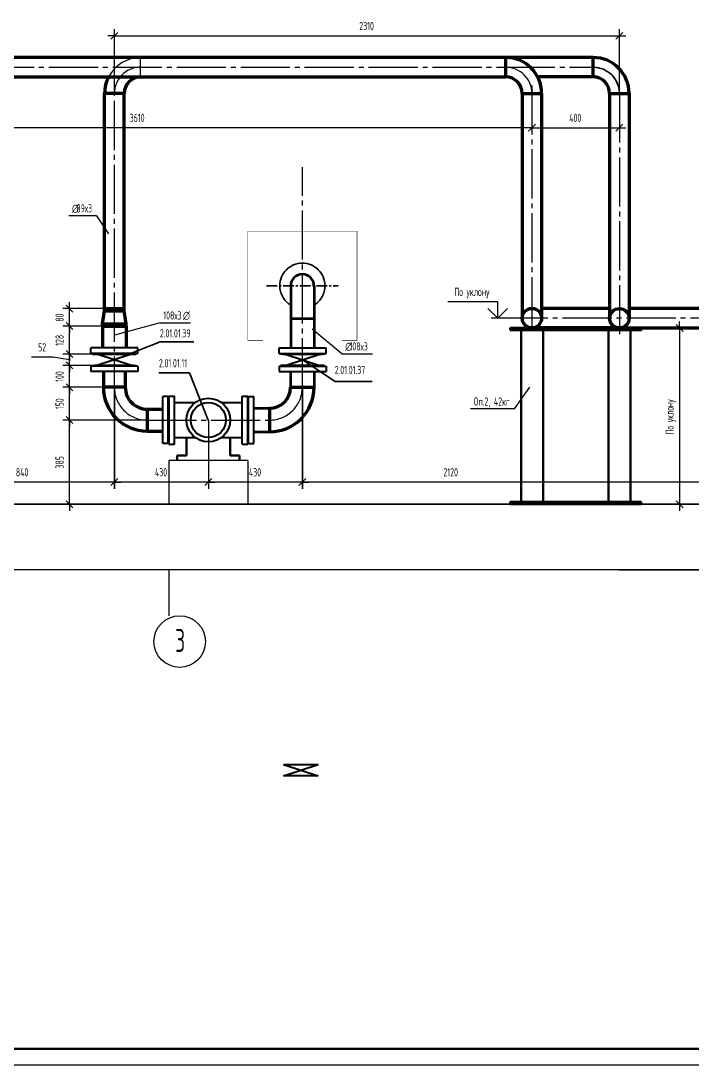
# Model space of a CAD drawing. Header units: millimetres. Extents: x -2281 to 5887, y 0 to 4166.
# Drawn here: x 4435.1 to 4639.8, y 0 to 318.6 of the extents above; entities that cross this region are included whole.
import ezdxf

# ---------------------------------------------------------------- set-up
doc = ezdxf.new("R2010")
doc.units = ezdxf.units.MM
for name, pattern in [('K5LT32777', [0]), ('K5LT32781', [0]), ('K5LT32783', [0]), ('K5LT32784', [0]), ('K5LT32807', [0]), ('K5LT32808', [0]), ('K5LT32814', [5.08, 3.175, -0.635, 0.635, -0.635]), ('K5LT32817', [100.2, 50, -25, 0.2, -25]), ('K5LT32829', [50.8, 31.75, -6.35, 6.35, -6.35]), ('K5LT32884', [0]), ('K5LT32885', [0]), ('K5LT32897', [0]), ('K5LT_AXLED', [19.5, 15, -1.5, 1.5, -1.5]), ('K5LT_BASIC', [0]), ('K5LT_DASHED', [6, 4, -2]), ('K5LT_THIN', [0])]:
    doc.linetypes.add(name, pattern=pattern)
doc.layers.add('Системный слой', color=7, linetype='Continuous')
doc.styles.add('KDIMTEXTSTYLE', font='GOST_AU.SHX', dxfattribs={"width": 0.96, "oblique": 15, "height": 5})
doc.styles.add('KTEXTSTYLE', font='GOST_AU.SHX', dxfattribs={"width": 0.96, "height": 5})
doc.dimstyles.new('KDIMSTYLE (0.07)', dxfattribs={"dimtxt": 5, "dimasz": 1, "dimexe": 2, "dimexo": 0, "dimgap": 1, "dimtad": 1, "dimlfac": 15, "dimtxsty": 'KDIMTEXTSTYLE', "dimsah": 1, "dimcen": 0, "dimdle": 1, "dimadec": 0, "dimazin": 0, "dimtfac": 0.667, "dimtmove": 0, "dimatfit": 3, "dimfxl": 1, "dimtvp": 1, "dimtolj": 1, "dimtzin": 0, "dimarcsym": 0})

# ---------------------------------------------------------------- blocks, each defined once
blk = doc.blocks.new('U1106')
at = {"layer": 'Системный слой', "color": 211, "linetype": 'K5LT32783', "lineweight": 50, "true_color": 0xff7fff}
for p, q in [((4609.61, 301.53), (4609.61, 307.46)), ((4614.64, 296.5), (4620.58, 296.5))]:
    blk.add_line(p, q, dxfattribs=at)
for radius in [10.97, 5.03]:
    blk.add_arc((4609.61, 296.5), radius, 0, 90, dxfattribs=at)
at = {"layer": 'Системный слой', "color": 211, "linetype": 'K5LT32829', "lineweight": 25, "true_color": 0xff7fff}
blk.add_arc((4609.61, 296.5), 8, 0, 90, dxfattribs=at)
blk = doc.blocks.new('U1107')
at = {"layer": 'Системный слой', "color": 200, "linetype": 'K5LT32784', "lineweight": 50, "true_color": 0xbf00ff}
for p, q in [((4582.94, 301.53), (4582.94, 307.46)), ((4587.98, 296.5), (4593.91, 296.5))]:
    blk.add_line(p, q, dxfattribs=at)
for radius in [10.97, 5.03]:
    blk.add_arc((4582.94, 296.5), radius, 0, 90, dxfattribs=at)
at = {"layer": 'Системный слой', "color": 30, "linetype": 'K5LT_AXLED', "lineweight": 13, "true_color": 0xff8000}
blk.add_arc((4582.94, 296.5), 8, 0, 90, dxfattribs=at)
blk = doc.blocks.new('U1156')
at = {"layer": 'Системный слой', "color": 200, "linetype": 'K5LT32784', "lineweight": 50, "true_color": 0xbf00ff}
for p, q in [((4587.98, 296.53), (4587.98, 227.93)), ((4593.91, 296.53), (4593.91, 227.93))]:
    blk.add_line(p, q, dxfattribs=at)
blk.add_circle((4590.94, 227.93), 2.97, dxfattribs=at)
blk = doc.blocks.new('U1157')
at = {"layer": 'Системный слой', "color": 211, "linetype": 'K5LT32783', "lineweight": 50, "true_color": 0xff7fff}
for p, q in [((4614.64, 296.5), (4614.64, 227.9)), ((4620.58, 296.5), (4620.58, 227.9))]:
    blk.add_line(p, q, dxfattribs=at)
blk.add_circle((4617.61, 227.9), 2.97, dxfattribs=at)
blk = doc.blocks.new('U1179')
at = {"layer": 'Системный слой', "color": 191, "linetype": 'K5LT32897', "lineweight": 30, "true_color": 0xbf7fff}
for p, q in [((4514.37, 213.5), (4514.21, 213.3)), ((4527.62, 213.5), (4514.37, 213.5)), ((4515, 213.5), (4527, 213.5)), ((4527.62, 213.5), (4527.79, 213.3)), ((4513.83, 213.3), (4528.16, 213.3)), ((4513.83, 213.3), (4513.83, 211.63)), ((4513.83, 211.63), (4528.16, 211.63)), ((4528.16, 213.3), (4528.16, 211.63))]:
    blk.add_line(p, q, dxfattribs=at)
blk = doc.blocks.new('U1178')
at = {"layer": 'Системный слой'}
blk.add_blockref('U1179', (0, 0), dxfattribs=at)
blk = doc.blocks.new('U1180')
at = {"layer": 'Системный слой', "color": 191, "linetype": 'K5LT32897', "lineweight": 30, "true_color": 0xbf7fff}
for p, q in [((4515.73, 216.96), (4526.26, 216.96)), ((4515.73, 216.96), (4526.26, 213.5)), ((4515.73, 213.5), (4526.26, 216.96)), ((4526.26, 213.5), (4515.73, 213.5))]:
    blk.add_line(p, q, dxfattribs=at)
blk = doc.blocks.new('U1181')
at = {"layer": 'Системный слой', "color": 191, "linetype": 'K5LT32781', "lineweight": 50, "true_color": 0xbf7fff}
for p, q in [((4517.34, 206.83), (4524.54, 206.83)), ((4510.94, 200.43), (4510.94, 193.23))]:
    blk.add_line(p, q, dxfattribs=at)
at = {"layer": 'Системный слой', "color": 30, "linetype": 'K5LT_AXLED', "lineweight": 13, "true_color": 0xff8000}
blk.add_arc((4510.94, 206.83), 10, 270, 0, dxfattribs=at)
at = {"layer": 'Системный слой', "color": 191, "linetype": 'K5LT32781', "lineweight": 50, "true_color": 0xbf7fff}
for radius in [13.6, 6.4]:
    blk.add_arc((4510.94, 206.83), radius, 270, 0, dxfattribs=at)
blk = doc.blocks.new('U1183')
at = {"layer": 'Системный слой', "color": 191, "linetype": 'K5LT32897', "lineweight": 30, "true_color": 0xbf7fff}
for p, q in [((4513.83, 217.16), (4513.83, 218.83)), ((4513.83, 218.83), (4528.16, 218.83)), ((4513.83, 217.16), (4528.16, 217.16)), ((4514.37, 216.96), (4514.21, 217.16)), ((4527.62, 216.96), (4514.37, 216.96)), ((4515, 216.96), (4527, 216.96)), ((4527.62, 216.96), (4527.79, 217.16)), ((4528.16, 217.16), (4528.16, 218.83))]:
    blk.add_line(p, q, dxfattribs=at)
blk = doc.blocks.new('U1182')
at = {"layer": 'Системный слой'}
blk.add_blockref('U1183', (0, 0), dxfattribs=at)
blk = doc.blocks.new('U1185')
at = {"layer": 'Системный слой', "color": 191, "linetype": 'K5LT32897', "lineweight": 30, "true_color": 0xbf7fff}
for p, q in [((4504.48, 189.66), (4504.48, 204)), ((4504.48, 204), (4506.14, 204)), ((4506.14, 189.66), (4506.14, 204)), ((4504.28, 203.45), (4504.48, 203.62)), ((4504.28, 203.45), (4504.28, 190.21)), ((4504.28, 190.83), (4504.28, 202.83)), ((4504.28, 190.21), (4504.48, 190.04)), ((4504.48, 189.66), (4506.14, 189.66))]:
    blk.add_line(p, q, dxfattribs=at)
blk = doc.blocks.new('U1184')
at = {"layer": 'Системный слой'}
blk.add_blockref('U1185', (0, 0), dxfattribs=at)
blk = doc.blocks.new('U1187')
at = {"layer": 'Системный слой', "color": 191, "linetype": 'K5LT32897', "lineweight": 30, "true_color": 0xbf7fff}
for p, q in [((4478.41, 189.66), (4478.41, 204)), ((4480.08, 204), (4478.41, 204)), ((4480.08, 189.66), (4480.08, 204)), ((4480.28, 203.45), (4480.08, 203.62)), ((4480.28, 203.45), (4480.28, 190.21)), ((4480.28, 190.83), (4480.28, 202.83)), ((4480.08, 189.66), (4478.41, 189.66)), ((4480.28, 190.21), (4480.08, 190.04))]:
    blk.add_line(p, q, dxfattribs=at)
blk = doc.blocks.new('U1186')
at = {"layer": 'Системный слой'}
blk.add_blockref('U1187', (0, 0), dxfattribs=at)
blk = doc.blocks.new('U1189')
at = {"layer": 'Системный слой', "color": 191, "linetype": 'K5LT32897', "lineweight": 30, "true_color": 0xbf7fff}
for p, q in [((4456.96, 213.5), (4456.79, 213.3)), ((4456.96, 213.5), (4470.2, 213.5)), ((4469.58, 213.5), (4457.58, 213.5)), ((4470.2, 213.5), (4470.37, 213.3)), ((4470.75, 213.3), (4456.41, 213.3)), ((4456.41, 213.3), (4456.41, 211.63)), ((4470.75, 211.63), (4456.41, 211.63)), ((4470.75, 213.3), (4470.75, 211.63))]:
    blk.add_line(p, q, dxfattribs=at)
blk = doc.blocks.new('U1188')
at = {"layer": 'Системный слой'}
blk.add_blockref('U1189', (0, 0), dxfattribs=at)
blk = doc.blocks.new('U1190')
at = {"layer": 'Системный слой', "color": 191, "linetype": 'K5LT32897', "lineweight": 30, "true_color": 0xbf7fff}
for p, q in [((4468.85, 216.96), (4458.31, 216.96)), ((4468.85, 216.96), (4458.31, 213.5)), ((4468.85, 213.5), (4458.31, 216.96)), ((4458.31, 213.5), (4468.85, 213.5))]:
    blk.add_line(p, q, dxfattribs=at)
blk = doc.blocks.new('U1192')
at = {"layer": 'Системный слой', "color": 191, "linetype": 'K5LT32897', "lineweight": 30, "true_color": 0xbf7fff}
for p, q in [((4470.75, 218.83), (4456.41, 218.83)), ((4456.41, 217.16), (4456.41, 218.83)), ((4470.75, 217.16), (4456.41, 217.16)), ((4456.96, 216.96), (4456.79, 217.16)), ((4456.96, 216.96), (4470.2, 216.96)), ((4469.58, 216.96), (4457.58, 216.96)), ((4470.2, 216.96), (4470.37, 217.16)), ((4470.75, 217.16), (4470.75, 218.83))]:
    blk.add_line(p, q, dxfattribs=at)
blk = doc.blocks.new('U1191')
at = {"layer": 'Системный слой'}
blk.add_blockref('U1192', (0, 0), dxfattribs=at)
blk = doc.blocks.new('U1193')
at = {"layer": 'Системный слой', "color": 211, "linetype": 'K5LT32783', "lineweight": 50, "true_color": 0xff7fff}
for p, q in [((4460.02, 226.16), (4460.65, 230.16)), ((4460.65, 230.83), (4466.58, 230.83)), ((4460.65, 230.16), (4460.65, 230.83)), ((4460.65, 230.16), (4466.58, 230.16)), ((4466.58, 230.16), (4466.58, 230.83)), ((4467.22, 226.16), (4466.58, 230.16)), ((4460.02, 225.5), (4460.02, 226.16)), ((4460.02, 226.16), (4467.22, 226.16)), ((4460.02, 225.5), (4467.22, 225.5)), ((4467.22, 225.5), (4467.22, 226.16))]:
    blk.add_line(p, q, dxfattribs=at)
blk = doc.blocks.new('U1194')
at = {"layer": 'Системный слой', "color": 7, "linetype": 'K5LT_THIN', "lineweight": 13}
blk.add_line((4471.62, 301.53), (4471.62, 307.46), dxfattribs=at)
at = {"layer": 'Системный слой', "color": 211, "linetype": 'K5LT32783', "lineweight": 50, "true_color": 0xff7fff}
blk.add_line((4466.59, 296.5), (4460.66, 296.5), dxfattribs=at)
at = {"layer": 'Системный слой', "color": 7, "linetype": 'K5LT_THIN', "lineweight": 13}
blk.add_arc((4471.62, 296.5), 10.97, 90, 151.8927, dxfattribs=at)
at = {"layer": 'Системный слой', "color": 30, "linetype": 'K5LT_AXLED', "lineweight": 13, "true_color": 0xff8000}
for start, end in [(90, 139.7718), (141.0113, 180)]:
    blk.add_arc((4471.62, 296.5), 8, start, end, dxfattribs=at)
at = {"layer": 'Системный слой', "color": 211, "linetype": 'K5LT32783', "lineweight": 50, "true_color": 0xff7fff}
for radius, start in [(10.97, 152.6796), (5.03, 90)]:
    blk.add_arc((4471.62, 296.5), radius, start, 180, dxfattribs=at)
blk = doc.blocks.new('D282')
at = {"layer": 'Системный слой', "color": 7, "linetype": 'K5LT_THIN', "lineweight": 13, "transparency": 16777216}
for p, q in [((4407.61, 206.83), (4407.61, 175.9)), ((4463.61, 206.83), (4463.61, 175.9)), ((4408.67, 178.96), (4406.55, 176.84)), ((4462.55, 176.84), (4464.67, 178.96)), ((4407.61, 177.9), (4405.61, 177.9)), ((4463.61, 177.9), (4465.61, 177.9))]:
    blk.add_line(p, q, dxfattribs=at)
at = {"transparency": 16777216}
blk.add_wipeout([(4433.59, 178.9), (4433.59, 182.47), (4437.46, 182.47), (4437.46, 178.9)], dxfattribs=at).dxf.layer = 'Системный слой'
at = {"layer": 'Системный слой', "color": 7, "linetype": 'K5LT_THIN', "lineweight": 13, "transparency": 16777216}
blk.add_line((4463.61, 177.9), (4407.61, 177.9), dxfattribs=at)
at = {"layer": 'Системный слой', "color": 7, "transparency": 16777216, "insert": (4433.59, 182.17), "char_height": 2.5, "attachment_point": 1, "style": 'KTEXTSTYLE'}
blk.add_mtext('\\H3.5;\\W0.965;\\Q15;\\Q0;\\W0.715;\\H2.50;840', dxfattribs=at)
blk = doc.blocks.new('KDIMARROW_03')
at = {"layer": 'Системный слой', "color": 0, "linetype": 'K5LT_THIN', "lineweight": 13}
for p, q in [((-1.06, -1.06), (1.06, 1.06)), ((0, 0), (-1, 0)), ((0, 0), (2, 0))]:
    blk.add_line(p, q, dxfattribs=at)
blk = doc.blocks.new('D283')
at = {"layer": 'Системный слой', "color": 7, "linetype": 'K5LT_THIN', "lineweight": 13, "transparency": 16777216}
for p, q in [((4520.93, 206.83), (4520.93, 175.9)), ((4662.28, 206.83), (4662.28, 175.9)), ((4521.99, 178.96), (4519.87, 176.84)), ((4661.21, 176.84), (4663.34, 178.96)), ((4520.93, 177.9), (4518.93, 177.9)), ((4662.28, 177.9), (4664.28, 177.9))]:
    blk.add_line(p, q, dxfattribs=at)
at = {"transparency": 16777216}
blk.add_wipeout([(4563.96, 178.9), (4563.96, 182.47), (4568.41, 182.47), (4568.41, 178.9)], dxfattribs=at).dxf.layer = 'Системный слой'
at = {"layer": 'Системный слой', "color": 7, "linetype": 'K5LT_THIN', "lineweight": 13, "transparency": 16777216}
blk.add_line((4662.28, 177.9), (4520.93, 177.9), dxfattribs=at)
at = {"layer": 'Системный слой', "color": 7, "transparency": 16777216, "insert": (4563.96, 182.17), "char_height": 2.5, "attachment_point": 1, "style": 'KTEXTSTYLE'}
blk.add_mtext('\\H3.5;\\W0.965;\\Q15;\\Q0;\\W0.715;\\H2.50;2120', dxfattribs=at)
blk = doc.blocks.new('D309')
at = {"layer": 'Системный слой', "color": 7, "linetype": 'K5LT_THIN', "lineweight": 13, "transparency": 16777216}
for p, q in [((4350.28, 308.28), (4350.28, 284.04)), ((4590.94, 298.96), (4590.94, 284.04)), ((4351.34, 287.1), (4349.22, 284.98)), ((4589.88, 284.98), (4592, 287.1)), ((4350.28, 286.04), (4348.28, 286.04)), ((4590.94, 286.04), (4592.94, 286.04))]:
    blk.add_line(p, q, dxfattribs=at)
at = {"transparency": 16777216}
blk.add_wipeout([(4468.3, 287.04), (4468.3, 290.61), (4472.74, 290.61), (4472.74, 287.04)], dxfattribs=at).dxf.layer = 'Системный слой'
at = {"layer": 'Системный слой', "color": 7, "linetype": 'K5LT_THIN', "lineweight": 13, "transparency": 16777216}
blk.add_line((4590.94, 286.04), (4350.28, 286.04), dxfattribs=at)
at = {"layer": 'Системный слой', "color": 7, "transparency": 16777216, "insert": (4468.3, 290.3), "char_height": 2.5, "attachment_point": 1, "style": 'KTEXTSTYLE'}
blk.add_mtext('\\H3.5;\\W0.965;\\Q15;\\Q0;\\W0.715;\\H2.50;3610', dxfattribs=at)
blk = doc.blocks.new('D310')
at = {"layer": 'Системный слой', "color": 7, "linetype": 'K5LT_THIN', "lineweight": 13, "transparency": 16777216}
for p, q in [((4463.62, 296.5), (4463.62, 316.08)), ((4617.61, 296.5), (4617.61, 316.08)), ((4463.62, 314.08), (4461.62, 314.08)), ((4464.69, 315.14), (4462.56, 313.02)), ((4616.55, 313.02), (4618.67, 315.14)), ((4617.61, 314.08), (4619.61, 314.08))]:
    blk.add_line(p, q, dxfattribs=at)
at = {"transparency": 16777216}
blk.add_wipeout([(4538.3, 315.08), (4538.3, 318.64), (4542.75, 318.64), (4542.75, 315.08)], dxfattribs=at).dxf.layer = 'Системный слой'
at = {"layer": 'Системный слой', "color": 7, "linetype": 'K5LT_THIN', "lineweight": 13, "transparency": 16777216}
blk.add_line((4463.62, 314.08), (4617.61, 314.08), dxfattribs=at)
at = {"layer": 'Системный слой', "color": 7, "transparency": 16777216, "insert": (4538.3, 318.34), "char_height": 2.5, "attachment_point": 1, "style": 'KTEXTSTYLE'}
blk.add_mtext('\\H3.5;\\W0.965;\\Q15;\\Q0;\\W0.715;\\H2.50;2310', dxfattribs=at)
blk = doc.blocks.new('D318')
at = {"layer": 'Системный слой', "color": 7, "linetype": 'K5LT_THIN', "lineweight": 13, "transparency": 16777216}
for p, q in [((4590.94, 296.5), (4590.94, 284.04)), ((4617.61, 296.5), (4617.61, 284.04)), ((4592, 287.1), (4589.88, 284.98)), ((4616.55, 284.98), (4618.67, 287.1)), ((4590.94, 286.04), (4588.94, 286.04)), ((4617.61, 286.04), (4619.61, 286.04))]:
    blk.add_line(p, q, dxfattribs=at)
at = {"transparency": 16777216}
blk.add_wipeout([(4602.32, 287.04), (4602.32, 290.61), (4606.07, 290.61), (4606.07, 287.04)], dxfattribs=at).dxf.layer = 'Системный слой'
at = {"layer": 'Системный слой', "color": 7, "linetype": 'K5LT_THIN', "lineweight": 13, "transparency": 16777216}
blk.add_line((4590.94, 286.04), (4617.61, 286.04), dxfattribs=at)
at = {"layer": 'Системный слой', "color": 7, "transparency": 16777216, "insert": (4602.32, 290.3), "char_height": 2.5, "attachment_point": 1, "style": 'KTEXTSTYLE'}
blk.add_mtext('\\H3.5;\\W0.965;\\Q15;\\Q0;\\W0.715;\\H2.50;400', dxfattribs=at)
blk = doc.blocks.new('D326')
at = {"layer": 'Системный слой', "color": 7, "linetype": 'K5LT_THIN', "lineweight": 13, "transparency": 16777216}
for p, q in [((4463.62, 206.83), (4463.62, 175.9)), ((4492.28, 191.5), (4492.28, 175.9)), ((4464.68, 178.96), (4462.56, 176.84)), ((4491.21, 176.84), (4493.34, 178.96)), ((4463.62, 177.9), (4461.62, 177.9)), ((4492.28, 177.9), (4463.62, 177.9)), ((4492.28, 177.9), (4494.28, 177.9))]:
    blk.add_line(p, q, dxfattribs=at)
at = {"layer": 'Системный слой', "color": 7, "transparency": 16777216, "insert": (4475.99, 182.17), "char_height": 2.5, "attachment_point": 1, "style": 'KTEXTSTYLE'}
blk.add_mtext('\\H3.5;\\W0.965;\\Q15;\\Q0;\\W0.715;\\H2.50;430', dxfattribs=at)
at = {"transparency": 16777216}
blk.add_wipeout([(4475.99, 183.9), (4475.99, 187.47), (4479.74, 187.47), (4479.74, 183.9)], dxfattribs=at).dxf.layer = 'Системный слой'
blk = doc.blocks.new('D327')
at = {"layer": 'Системный слой', "color": 7, "linetype": 'K5LT_THIN', "lineweight": 13, "transparency": 16777216}
for p, q in [((4520.94, 206.83), (4520.94, 175.9)), ((4492.28, 196.83), (4492.28, 175.9)), ((4493.34, 178.96), (4491.21, 176.84)), ((4519.88, 176.84), (4522, 178.96)), ((4492.28, 177.9), (4490.28, 177.9)), ((4520.94, 177.9), (4492.28, 177.9)), ((4520.94, 177.9), (4522.94, 177.9))]:
    blk.add_line(p, q, dxfattribs=at)
at = {"layer": 'Системный слой', "color": 7, "transparency": 16777216, "insert": (4504.66, 182.17), "char_height": 2.5, "attachment_point": 1, "style": 'KTEXTSTYLE'}
blk.add_mtext('\\H3.5;\\W0.965;\\Q15;\\Q0;\\W0.715;\\H2.50;430', dxfattribs=at)
at = {"transparency": 16777216}
blk.add_wipeout([(4504.66, 183.9), (4504.66, 187.47), (4508.4, 187.47), (4508.4, 183.9)], dxfattribs=at).dxf.layer = 'Системный слой'
blk = doc.blocks.new('D328')
at = {"layer": 'Системный слой', "color": 7, "linetype": 'K5LT_THIN', "lineweight": 13, "transparency": 16777216}
for p, q in [((4449.94, 230.83), (4449.94, 232.83)), ((4463.62, 230.83), (4447.94, 230.83)), ((4451, 229.77), (4448.88, 231.89)), ((4449.94, 225.5), (4449.94, 230.83)), ((4448.88, 226.56), (4451, 224.44)), ((4463.62, 225.5), (4447.94, 225.5)), ((4449.94, 225.5), (4449.94, 223.5))]:
    blk.add_line(p, q, dxfattribs=at)
at = {"layer": 'Системный слой', "color": 7, "transparency": 16777216, "insert": (4445.67, 226.84), "char_height": 2.5, "attachment_point": 1, "rotation": 90, "style": 'KTEXTSTYLE'}
blk.add_mtext('\\H3.5;\\W0.965;\\Q15;\\Q0;\\W0.715;\\H2.50;80', dxfattribs=at)
at = {"transparency": 16777216}
blk.add_wipeout([(4443.94, 226.84), (4440.37, 226.84), (4440.37, 229.38), (4443.94, 229.38)], dxfattribs=at).dxf.layer = 'Системный слой'
blk = doc.blocks.new('D329')
at = {"layer": 'Системный слой', "color": 7, "linetype": 'K5LT_THIN', "lineweight": 13, "transparency": 16777216}
for p, q in [((4451, 224.44), (4448.88, 226.56)), ((4449.94, 225.5), (4449.94, 227.5)), ((4463.62, 225.5), (4447.94, 225.5)), ((4449.94, 216.96), (4449.94, 225.5)), ((4463.62, 216.96), (4447.94, 216.96)), ((4448.88, 218.02), (4451, 215.9)), ((4449.94, 216.96), (4449.94, 214.96))]:
    blk.add_line(p, q, dxfattribs=at)
at = {"layer": 'Системный слой', "color": 7, "transparency": 16777216, "insert": (4445.67, 219.48), "char_height": 2.5, "attachment_point": 1, "rotation": 90, "style": 'KTEXTSTYLE'}
blk.add_mtext('\\H3.5;\\W0.965;\\Q15;\\Q0;\\W0.715;\\H2.50;128', dxfattribs=at)
at = {"transparency": 16777216}
blk.add_wipeout([(4443.94, 219.48), (4440.37, 219.48), (4440.37, 222.84), (4443.94, 222.84)], dxfattribs=at).dxf.layer = 'Системный слой'
blk = doc.blocks.new('D330')
at = {"layer": 'Системный слой', "color": 7, "linetype": 'K5LT_THIN', "lineweight": 13, "transparency": 16777216}
for p, q in [((4463.62, 216.96), (4447.94, 216.96)), ((4451, 215.9), (4448.88, 218.02)), ((4449.94, 216.96), (4449.94, 218.96)), ((4449.94, 213.5), (4449.94, 216.96)), ((4444.89, 216.02), (4438.38, 216.02)), ((4449.94, 215.23), (4444.89, 216.02)), ((4463.62, 213.5), (4447.94, 213.5)), ((4448.88, 214.56), (4451, 212.44)), ((4449.94, 213.5), (4449.94, 211.5))]:
    blk.add_line(p, q, dxfattribs=at)
at = {"layer": 'Системный слой', "color": 7, "transparency": 16777216, "insert": (4440.38, 220.29), "char_height": 2.5, "attachment_point": 1, "style": 'KTEXTSTYLE'}
blk.add_mtext('\\H3.5;\\W0.965;\\Q15;\\Q0;\\W0.715;\\H2.50;52', dxfattribs=at)
at = {"transparency": 16777216}
blk.add_wipeout([(4440.38, 222.02), (4440.38, 225.59), (4442.79, 225.59), (4442.79, 222.02)], dxfattribs=at).dxf.layer = 'Системный слой'
blk = doc.blocks.new('D331')
at = {"layer": 'Системный слой', "color": 7, "linetype": 'K5LT_THIN', "lineweight": 13, "transparency": 16777216}
for p, q in [((4463.62, 213.5), (4447.94, 213.5)), ((4451, 212.44), (4448.88, 214.56)), ((4449.94, 213.5), (4449.94, 215.5)), ((4449.94, 206.83), (4449.94, 213.5)), ((4448.88, 207.89), (4451, 205.77)), ((4463.62, 206.83), (4447.94, 206.83)), ((4449.94, 206.83), (4449.94, 204.83))]:
    blk.add_line(p, q, dxfattribs=at)
at = {"layer": 'Системный слой', "color": 7, "transparency": 16777216, "insert": (4445.67, 208.48), "char_height": 2.5, "attachment_point": 1, "rotation": 90, "style": 'KTEXTSTYLE'}
blk.add_mtext('\\H3.5;\\W0.965;\\Q15;\\Q0;\\W0.715;\\H2.50;100', dxfattribs=at)
at = {"transparency": 16777216}
blk.add_wipeout([(4443.94, 208.48), (4440.37, 208.48), (4440.37, 211.71), (4443.94, 211.71)], dxfattribs=at).dxf.layer = 'Системный слой'
blk = doc.blocks.new('D332')
at = {"layer": 'Системный слой', "color": 7, "linetype": 'K5LT_THIN', "lineweight": 13, "transparency": 16777216}
for p, q in [((4451, 205.77), (4448.88, 207.89)), ((4449.94, 206.83), (4449.94, 208.83)), ((4463.62, 206.83), (4447.94, 206.83)), ((4449.94, 196.83), (4449.94, 206.83)), ((4448.88, 197.89), (4451, 195.77)), ((4473.64, 196.83), (4447.94, 196.83)), ((4449.94, 196.83), (4449.94, 194.83))]:
    blk.add_line(p, q, dxfattribs=at)
at = {"layer": 'Системный слой', "color": 7, "transparency": 16777216, "insert": (4445.67, 200.14), "char_height": 2.5, "attachment_point": 1, "rotation": 90, "style": 'KTEXTSTYLE'}
blk.add_mtext('\\H3.5;\\W0.965;\\Q15;\\Q0;\\W0.715;\\H2.50;150', dxfattribs=at)
at = {"transparency": 16777216}
blk.add_wipeout([(4443.94, 200.14), (4440.37, 200.14), (4440.37, 203.38), (4443.94, 203.38)], dxfattribs=at).dxf.layer = 'Системный слой'
blk = doc.blocks.new('D333')
at = {"layer": 'Системный слой', "color": 7, "linetype": 'K5LT_THIN', "lineweight": 13, "transparency": 16777216}
for p, q in [((4451, 195.77), (4448.88, 197.89)), ((4449.94, 196.83), (4449.94, 198.83)), ((4473.64, 196.83), (4447.94, 196.83)), ((4449.94, 171.16), (4449.94, 196.83)), ((4448.88, 172.22), (4451, 170.1)), ((4557.81, 171.16), (4447.94, 171.16)), ((4449.94, 171.16), (4449.94, 169.16))]:
    blk.add_line(p, q, dxfattribs=at)
at = {"layer": 'Системный слой', "color": 7, "transparency": 16777216, "insert": (4445.67, 182.05), "char_height": 2.5, "attachment_point": 1, "rotation": 90, "style": 'KTEXTSTYLE'}
blk.add_mtext('\\H3.5;\\W0.965;\\Q15;\\Q0;\\W0.715;\\H2.50;385', dxfattribs=at)
at = {"transparency": 16777216}
blk.add_wipeout([(4443.94, 182.05), (4440.37, 182.05), (4440.37, 185.79), (4443.94, 185.79)], dxfattribs=at).dxf.layer = 'Системный слой'
blk = doc.blocks.new('U1213')
at = {"layer": 'Системный слой', "color": 7, "linetype": 'K5LT_THIN', "lineweight": 13}
for q in [(4523.94, 224.59), (4542.34, 217.06)]:
    blk.add_line((4533, 217.06), q, dxfattribs=at)
at = {"layer": 'Системный слой', "color": 7, "char_height": 2.5, "attachment_point": 1, "style": 'KTEXTSTYLE'}
for s, insert in [('\\H3.5;\\W0.965;\\Q15;\\Q0;\\W0.715;\\H2.50;∅', (4534, 220.56)), ('\\H3.5;\\W0.965;\\Q15;\\Q0;\\W0.715;\\H2.50;108х3', (4535.32, 220.56))]:
    blk.add_mtext(s, dxfattribs=dict(at, insert=insert))
blk = doc.blocks.new('U1214')
at = {"layer": 'Системный слой', "color": 7, "linetype": 'K5LT_THIN', "lineweight": 13}
for q in [(4449.71, 259.19), (4461.8, 253.62)]:
    blk.add_line((4458.19, 259.19), q, dxfattribs=at)
at = {"layer": 'Системный слой', "color": 7, "char_height": 2.5, "attachment_point": 1, "style": 'KTEXTSTYLE'}
for s, insert in [('\\H3.5;\\W0.965;\\Q15;\\Q0;\\W0.715;\\H2.50;∅', (4450.71, 262.69)), ('\\H3.5;\\W0.965;\\Q15;\\Q0;\\W0.715;\\H2.50;89х3', (4452.03, 262.69))]:
    blk.add_mtext(s, dxfattribs=dict(at, insert=insert))
blk = doc.blocks.new('U1215')
at = {"layer": 'Системный слой', "color": 7, "linetype": 'K5LT_THIN', "lineweight": 13}
for q in [(4590.34, 206.83), (4572.25, 200.25)]:
    blk.add_line((4585.63, 200.25), q, dxfattribs=at)
at = {"layer": 'Системный слой', "color": 7, "insert": (4573.25, 203.75), "char_height": 2.5, "attachment_point": 1, "style": 'KTEXTSTYLE'}
blk.add_mtext('\\H3.5;\\W0.965;\\Q15;\\Q0;\\W0.715;\\H2.50;Оп.2, 42кг', dxfattribs=at)
blk = doc.blocks.new('D334')
at = {"layer": 'Системный слой', "color": 7, "linetype": 'K5LT_THIN', "lineweight": 13, "transparency": 16777216}
for p, q in [((4635.97, 224.93), (4635.97, 226.93)), ((4624.36, 224.93), (4637.97, 224.93)), ((4637.03, 223.87), (4634.91, 225.99)), ((4634.91, 172.22), (4637.03, 170.1)), ((4624.3, 171.16), (4637.97, 171.16)), ((4635.97, 171.16), (4635.97, 169.16))]:
    blk.add_line(p, q, dxfattribs=at)
at = {"transparency": 16777216}
blk.add_wipeout([(4634.97, 192.43), (4631.4, 192.43), (4631.4, 203.22), (4634.97, 203.22)], dxfattribs=at).dxf.layer = 'Системный слой'
at = {"layer": 'Системный слой', "color": 7, "linetype": 'K5LT_THIN', "lineweight": 13, "transparency": 16777216}
blk.add_line((4635.97, 224.93), (4635.97, 171.16), dxfattribs=at)
at = {"layer": 'Системный слой', "color": 7, "transparency": 16777216, "insert": (4631.7, 192.43), "char_height": 2.5, "attachment_point": 1, "rotation": 90, "style": 'KTEXTSTYLE'}
blk.add_mtext('\\H3.5;\\W0.965;\\Q15;\\Q0;\\W0.715;\\H2.50;По уклону', dxfattribs=at)

msp = doc.modelspace()

# ---------------------------------------------------------------- linework, layer by layer
at = {"color": 5, "linetype": 'K5LT_BASIC', "lineweight": 35, "true_color": 0x0000ff}
msp.add_line((5041, 5), (4225, 5), dxfattribs=at)
at = {"color": 7, "linetype": 'K5LT_THIN', "lineweight": 13}
msp.add_line((5046, 0), (4205, 0), dxfattribs=at)
at = {"layer": 'Системный слой', "color": 200, "linetype": 'K5LT32784', "lineweight": 50, "true_color": 0xbf00ff}
for p, q in [((4582.94208, 307.4638), (4350.31353, 307.4638)), ((4350.44583, 301.53047), (4582.94208, 301.53047)), ((4614.64208, 230.86494), (4593.90875, 230.86494)), ((4617.60875, 224.93161), (4591.20479, 224.93161))]:
    msp.add_line(p, q, dxfattribs=at)
at = {"layer": 'Системный слой', "color": 211, "linetype": 'K5LT32783', "lineweight": 50, "true_color": 0xff7fff}
for p, q in [((4609.60875, 307.4638), (4582.94208, 307.4638)), ((4609.60875, 301.53047), (4592.6877, 301.53047)), ((4460.64965, 230.82946), (4460.65007, 296.49714)), ((4466.58296, 230.82946), (4466.5834, 296.49714)), ((4654.27542, 230.86494), (4620.57542, 230.86494)), ((4460.01629, 225.49613), (4460.01629, 218.82946)), ((4467.21629, 225.49613), (4467.21629, 218.82946)), ((4617.60875, 224.93161), (4654.27542, 224.93161))]:
    msp.add_line(p, q, dxfattribs=at)
at = {"layer": 'Системный слой', "color": 30, "linetype": 'K5LT_AXLED', "lineweight": 13, "true_color": 0xff8000}
for p, q in [((4346.14208, 304.49502), (4582.94208, 304.49502)), ((4582.94208, 304.49502), (4609.60875, 304.49502)), ((4463.61673, 201.24074), (4463.61673, 296.49714)), ((4590.94208, 298.9607), (4590.94208, 224.8477)), ((4617.60875, 296.49714), (4617.60875, 222.1628)), ((4520.94208, 206.79837), (4520.94208, 274.05747)), ((4654.27542, 227.90479), (4592.55291, 227.90479)), ((4473.63273, 196.83047), (4510.94208, 196.83047)), ((4480.27542, 151.1638), (4480.21816, 137.11226))]:
    msp.add_line(p, q, dxfattribs=at)
at = {"layer": 'Системный слой', "color": 191, "linetype": 'K5LT32814', "lineweight": 25, "true_color": 0xbf7fff}
msp.add_line((4510.05092, 237.83047), (4531.83325, 237.83047), dxfattribs=at)
at = {"layer": 'Системный слой', "color": 191, "linetype": 'K5LT32884', "lineweight": 40, "true_color": 0xbf7fff}
for p, q in [((4517.39639, 237.83047), (4517.39639, 218.82946)), ((4524.59639, 237.83047), (4524.59639, 218.82946)), ((4517.39639, 227.83047), (4524.59639, 227.83047)), ((4517.34208, 211.62946), (4517.34208, 206.83047)), ((4524.54208, 211.62946), (4524.54208, 206.83047)), ((4506.14208, 200.43047), (4510.94208, 200.43047)), ((4506.14208, 193.23047), (4510.94208, 193.23047))]:
    msp.add_line(p, q, dxfattribs=at)
at = {"layer": 'Системный слой', "color": 7, "linetype": 'K5LT_THIN', "lineweight": 13}
for p, q in [((4580.50169, 232.92935), (4565.2569, 232.92935)), ((4580.50169, 227.92935), (4580.50169, 232.92935)), ((4577.50169, 230.92935), (4580.50169, 227.92935)), ((4580.50169, 227.92935), (4583.50169, 230.92935)), ((4477.54264, 226.50405), (4463.61673, 222.70544)), ((4477.54264, 226.50405), (4486.88483, 226.50405)), ((4593.90875, 227.92935), (4578.50169, 227.92935)), ((4584.60742, 224.26576), (4586.49033, 224.26576)), ((4584.60742, 224.26576), (4586.49033, 224.26576)), ((4480.27542, 184.49714), (4480.27542, 171.1638)), ((4504.27542, 184.49714), (4480.27542, 184.49714)), ((4504.27542, 184.49714), (4504.27542, 171.1638)), ((4587.66408, 171.87494), (4593.02508, 171.87494)), ((4587.66408, 171.87494), (4593.02508, 171.87494)), ((4887.53809, 151.1638), (4283.60875, 151.1638))]:
    msp.add_line(p, q, dxfattribs=at)
at = {"layer": 'Системный слой', "color": 5, "linetype": 'K5LT_BASIC', "lineweight": 35, "true_color": 0x0000ff}
for p, q in [((4584.35842, 224.93243), (4624.35842, 224.93243)), ((4584.35842, 224.93243), (4584.35842, 224.26576)), ((4584.35842, 224.93243), (4624.35842, 224.93243)), ((4584.35842, 224.93243), (4584.35842, 224.26576)), ((4624.35842, 224.26576), (4584.35842, 224.26576)), ((4624.35842, 224.26576), (4584.35842, 224.26576)), ((4587.66409, 224.26576), (4587.66408, 171.87494)), ((4587.66409, 224.26576), (4587.66408, 171.87494)), ((4594.33076, 224.26576), (4594.33075, 171.87494)), ((4594.33076, 224.26576), (4594.33075, 171.87494)), ((4614.33075, 224.26576), (4614.33074, 171.87494)), ((4614.33075, 224.26576), (4614.33074, 171.87494)), ((4620.99742, 224.26576), (4620.99741, 171.87494)), ((4620.99742, 224.26576), (4620.99741, 171.87494)), ((4624.35842, 224.93243), (4624.35842, 224.26576)), ((4624.35842, 224.93243), (4624.35842, 224.26576)), ((4584.33821, 171.87494), (4624.30308, 171.87494)), ((4584.33821, 171.87494), (4624.30308, 171.87494)), ((4584.33821, 171.87494), (4584.33821, 171.16376)), ((4584.33821, 171.16376), (4624.30309, 171.1638)), ((4624.30308, 171.87494), (4624.30309, 171.1638)), ((4624.30308, 171.87494), (4624.30309, 171.1638))]:
    msp.add_line(p, q, dxfattribs=at)
at = {"layer": 'Системный слой', "color": 7, "linetype": 'K5LT32777', "lineweight": 25}
for p, q in [((4463.61673, 215.24207), (4477.54264, 220.73619)), ((4477.54264, 220.73619), (4487.80931, 220.73619)), ((4520.94208, 215.21159), (4530.91602, 208.57646)), ((4486.56283, 211.26847), (4477.22133, 211.26847)), ((4492.27542, 196.83047), (4486.56283, 211.26847)), ((4530.91602, 208.57646), (4542.20305, 208.57646))]:
    msp.add_line(p, q, dxfattribs=at)
at = {"layer": 'Системный слой', "color": 191, "linetype": 'K5LT32781', "lineweight": 50, "true_color": 0xbf7fff}
for p, q in [((4460.28303, 211.62946), (4460.28303, 206.76083)), ((4466.9497, 211.62946), (4466.9497, 206.73196)), ((4466.95007, 206.83053), (4460.2834, 206.83053)), ((4473.63273, 200.16389), (4478.40875, 200.16389)), ((4473.63273, 200.16389), (4473.63273, 193.49721)), ((4473.61673, 193.4972), (4478.40875, 193.4972))]:
    msp.add_line(p, q, dxfattribs=at)
at = {"layer": 'Системный слой', "color": 191, "linetype": 'K5LT32885', "lineweight": 30, "true_color": 0xbf7fff}
for p, q in [((4480.27542, 189.49714), (4480.27542, 204.1638)), ((4480.27542, 204.1638), (4481.94208, 204.1638)), ((4481.94208, 189.49714), (4481.94208, 204.1638)), ((4502.60875, 189.49714), (4502.60875, 204.1638)), ((4502.60875, 204.1638), (4504.27542, 204.1638)), ((4504.27542, 189.49714), (4504.27542, 204.1638)), ((4481.94208, 202.1638), (4488.27542, 202.1638)), ((4496.27542, 202.1638), (4502.60875, 202.1638)), ((4481.94208, 191.49714), (4488.27542, 191.49714)), ((4496.27542, 191.49714), (4502.60875, 191.49714)), ((4480.27542, 189.49714), (4481.94208, 189.49714)), ((4502.60875, 189.49714), (4504.27542, 189.49714))]:
    msp.add_line(p, q, dxfattribs=at)
at = {"layer": 'Системный слой', "color": 200, "linetype": 'K5LT32808', "lineweight": 35, "true_color": 0xbf00ff}
for p, q in [((4485.60875, 191.49714), (4485.60875, 185.98896)), ((4498.94208, 191.49714), (4498.94208, 185.98896)), ((4485.60875, 185.98896), (4482.80875, 185.98896)), ((4482.80875, 185.98896), (4482.80875, 184.49714)), ((4498.94208, 185.98896), (4501.74208, 185.98896)), ((4501.74208, 185.98896), (4501.74208, 184.49714))]:
    msp.add_line(p, q, dxfattribs=at)
at = {"layer": 'Системный слой', "color": 6, "linetype": 'K5LT32807', "lineweight": 25, "true_color": 0xff00ff}
for p, q in [((4914.52205, 171.1638), (4293.60875, 171.1638)), ((4914.52205, 151.1638), (4617.44338, 151.1638))]:
    msp.add_line(p, q, dxfattribs=at)
at = {"layer": 'Системный слой', "color": 7, "linetype": 'K5LT_DASHED', "const_width": 0.11}
msp.add_lwpolyline([(4508.9877, 221.1638), (4504.27542, 221.1638), (4504.27542, 254.49714), (4537.60875, 254.49714), (4537.60875, 221.1638), (4533.00087, 221.1638)], dxfattribs=at)
at = {"layer": 'Системный слой', "color": 191, "linetype": 'K5LT32885', "lineweight": 30, "true_color": 0xbf7fff}
for radius in [6.66667, 5.33333]:
    msp.add_circle((4492.27542, 196.83047), radius, dxfattribs=at)
at = {"layer": 'Системный слой', "color": 7, "linetype": 'K5LT_THIN', "lineweight": 13}
msp.add_circle((4483.5515, 129.24652), 7.86574, dxfattribs=at)
at = {"layer": 'Системный слой', "color": 114, "linetype": 'K5LT32817', "lineweight": 25, "true_color": 0x00a552}
for start, end in [(0, 180), (180, 238.973458), (302.0882665, 0)]:
    msp.add_arc((4520.94208, 237.83047), 6.87902, start, end, dxfattribs=at)
at = {"layer": 'Системный слой', "color": 191, "linetype": 'K5LT32884', "lineweight": 40, "true_color": 0xbf7fff}
msp.add_arc((4520.94208, 237.83047), 3.54569, 0, 180, dxfattribs=at)
at = {"layer": 'Системный слой', "color": 191, "linetype": 'K5LT32781', "lineweight": 50, "true_color": 0xbf7fff}
for radius, end in [(13.33333, 270.06874), (6.66667, 270.13748)]:
    msp.add_arc((4473.61673, 206.83053), radius, 180, end, dxfattribs=at)
at = {"layer": 'Системный слой', "color": 30, "linetype": 'K5LT_AXLED', "lineweight": 13, "true_color": 0xff8000}
msp.add_arc((4473.61673, 206.83053), 10, 180, 270.1145667, dxfattribs=at)

# ---------------------------------------------------------------- block references
at = {"layer": 'Системный слой'}
for name, p in [('U1194', (0, 0)), ('U1107', (0, 0)), ('U1106', (0, 0)), ('U1156', (0, 0)), ('U1157', (0, 0)), ('U1214', (0, 0)), ('U1193', (0, 0)), ('U1213', (0, 0)), ('U1191', (0, 0)), ('U1190', (0, 0)), ('U1182', (0, 0)), ('U1180', (0, 0)), ('U1188', (0, 0)), ('U1178', (0, 0)), ('U1186', (0, 0)), ('U1184', (0, 0)), ('U1181', (0, 0)), ('U1180', (-0.48803, -125.27405))]:
    msp.add_blockref(name, p, dxfattribs=at)

# ---------------------------------------------------------------- texts
at = {"layer": 'Системный слой', "color": 7, "char_height": 2.5, "attachment_point": 1, "style": 'KTEXTSTYLE'}
for s, insert in [('\\H3.5;\\W0.965;\\Q15;\\Q0;\\W0.715;\\H2.50;По уклону', (4567.2569, 237.19664)), ('\\H3.5;\\W0.965;\\Q15;\\Q0;\\W0.715;\\H2.50;108х3', (4478.54264, 230.00405)), ('\\H3.5;\\W0.965;\\Q15;\\Q0;\\W0.715;\\H2.50;∅', (4484.56191, 230.00405)), ('\\H3.5;\\W0.965;\\Q15;\\Q0;\\W0.715;\\H2.50;2.01.01.39', (4477.50839, 224.56233)), ('\\H3.5;\\W0.965;\\Q15;\\Q0;\\W0.715;\\H2.50;2.01.01.11', (4477.22133, 215.43514)), ('\\H3.5;\\W0.965;\\Q15;\\Q0;\\W0.715;\\H2.50;2.01.01.37', (4530.81867, 213.37736)), ('\\H3.5;\\W0.965;\\Q15;\\Q0;\\W0.765;\\H7.00;3', (4482.17468, 133.08424))]:
    msp.add_mtext(s, dxfattribs=dict(at, insert=insert))

# ---------------------------------------------------------------- next in the draw order: dimensions: what is measured, and where the dimension line sits
at = {"layer": 'Системный слой', "color": 7}
for base, p1, p2, picture, middle in [((4590.94208, 286.03746), (4350.2834, 308.27528), (4590.94208, 298.9607), 'D309', (4470.61274, 286.03746)), ((4463.60875, 177.89828), (4407.60875, 206.83047), (4463.60875, 206.83047), 'D282', (4435.60875, 177.89828)), ((4662.27542, 177.89828), (4520.9341, 206.83053), (4662.27542, 206.83047), 'D283', (4566.27542, 177.89828))]:
    dim = msp.add_linear_dim(base=base, p1=p1, p2=p2, dimstyle='KDIMSTYLE (0.07)', override={"dimexo": 0, "dimpost": '\\H50.0;\\W0.965;\\Q0;<>', "dimblk1": 'KDIMARROW_03', "dimblk2": 'KDIMARROW_03', "dimse1": 0, "dimse2": 0, "dimclrt": 7, "dimtolj": 1}, dxfattribs=at)
    dim.commit()
    dim.dimension.update_dxf_attribs({"geometry": picture, "text_midpoint": middle, "dimtype": 160})
dim = msp.add_linear_dim(base=(4449.93638, 225.49613), p1=(4463.61673, 230.82946), p2=(4463.61673, 225.49613), angle=90, text='\\H50.0;\\W0.965;\\Q0;\\H50.0;\\W0.965;\\Q0;\\Q0;\\W0.715;\\H2.50;80\\Q0;\\W0.965;\\H50.00;', dimstyle='KDIMSTYLE (0.07)', override={"dimexo": 0, "dimblk1": 'KDIMARROW_03', "dimblk2": 'KDIMARROW_03', "dimse1": 0, "dimse2": 0, "dimclrt": 7, "dimtolj": 1}, dxfattribs=at)
dim.commit()
dim.dimension.update_dxf_attribs({"geometry": 'D328', "text_midpoint": (4449.93638, 228.1628), "dimtype": 160})

# ---------------------------------------------------------------- next in the draw order: block references
at = {"layer": 'Системный слой'}
msp.add_blockref('U1215', (0, 0), dxfattribs=at)

# ---------------------------------------------------------------- next in the draw order: dimensions: what is measured, and where the dimension line sits
at = {"layer": 'Системный слой', "color": 7}
dim = msp.add_linear_dim(base=(4463.62471, 314.07671), p1=(4617.60875, 296.49714), p2=(4463.62471, 296.49714), dimstyle='KDIMSTYLE (0.07)', override={"dimexo": 0, "dimpost": '\\H2.5;\\W0.715;\\Q0;<>', "dimblk1": 'KDIMARROW_03', "dimblk2": 'KDIMARROW_03', "dimse1": 0, "dimse2": 0, "dimclrt": 7, "dimtolj": 1}, dxfattribs=at)
dim.commit()
dim.dimension.update_dxf_attribs({"geometry": 'D310', "text_midpoint": (4540.61673, 314.07671), "dimtype": 160})
for base, p1, p2, text, picture, middle in [((4449.93638, 216.9628), (4463.61629, 225.49613), (4463.61673, 216.9628), '\\H50.0;\\W0.965;\\Q0;\\H50.0;\\W0.965;\\Q0;\\Q0;\\W0.715;\\H2.50;128\\Q0;\\W0.965;\\H50.00;', 'D329', (4449.93638, 221.22946)), ((4635.96972, 224.93243), (4624.30309, 171.1638), (4624.35842, 224.93243), '\\H2.5;\\W0.715;\\Q0;\\Q0;\\W0.527;По уклону\\H2.5;\\W0.715;\\Q0;', 'D334', (4635.96972, 198.04812))]:
    dim = msp.add_linear_dim(base=base, p1=p1, p2=p2, angle=90, text=text, dimstyle='KDIMSTYLE (0.07)', override={"dimexo": 0, "dimblk1": 'KDIMARROW_03', "dimblk2": 'KDIMARROW_03', "dimse1": 0, "dimse2": 0, "dimclrt": 7, "dimtolj": 1}, dxfattribs=at)
    dim.commit()
    dim.dimension.update_dxf_attribs({"geometry": picture, "text_midpoint": middle, "dimtype": 160})
dim = msp.add_linear_dim(base=(4492.27542, 177.89828), p1=(4463.61673, 206.82981), p2=(4492.27542, 191.49714), text='\\H50.0;\\W0.965;\\Q0;\\H50.0;\\W0.965;\\Q0;\\Q0;\\W0.715;\\H2.50;430\\Q0;\\W0.965;\\H50.00;', dimstyle='KDIMSTYLE (0.07)', override={"dimexo": 0, "dimblk1": 'KDIMARROW_03', "dimblk2": 'KDIMARROW_03', "dimse1": 0, "dimse2": 0, "dimclrt": 7, "dimtolj": 1}, dxfattribs=at)
dim.commit()
dim.dimension.update_dxf_attribs({"geometry": 'D326', "text_midpoint": (4477.94608, 177.89828), "dimtype": 160})

# ---------------------------------------------------------------- next in the draw order: dimensions: what is measured, and where the dimension line sits
dim = msp.add_linear_dim(base=(4590.94208, 286.03746), p1=(4617.60875, 296.49714), p2=(4590.94208, 296.49714), dimstyle='KDIMSTYLE (0.07)', override={"dimexo": 0, "dimpost": '\\H2.5;\\W0.715;\\Q0;<>', "dimblk1": 'KDIMARROW_03', "dimblk2": 'KDIMARROW_03', "dimse1": 0, "dimse2": 0, "dimclrt": 7, "dimtolj": 1}, dxfattribs=at)
dim.commit()
dim.dimension.update_dxf_attribs({"geometry": 'D318', "text_midpoint": (4604.27542, 286.03746), "dimtype": 160})
dim = msp.add_linear_dim(base=(4449.93638, 213.49613), p1=(4463.61673, 216.9628), p2=(4463.61673, 213.49613), angle=90, text='\\H50.0;\\W0.965;\\Q0;\\H50.0;\\W0.965;\\Q0;\\Q0;\\W0.715;\\H2.50;52\\Q0;\\W0.965;\\H50.00;', dimstyle='KDIMSTYLE (0.07)', override={"dimexo": 0, "dimtoh": 1, "dimblk1": 'KDIMARROW_03', "dimblk2": 'KDIMARROW_03', "dimse1": 0, "dimse2": 0, "dimclrt": 7, "dimtmove": 1, "dimtolj": 1}, dxfattribs=at)
dim.commit()
dim.dimension.update_dxf_attribs({"geometry": 'D330', "text_midpoint": (4442.89482, 216.02404), "dimtype": 160})
dim = msp.add_linear_dim(base=(4520.94208, 177.89828), p1=(4492.27542, 196.83047), p2=(4520.94208, 206.83047), text='\\H50.0;\\W0.965;\\Q0;\\H50.0;\\W0.965;\\Q0;\\Q0;\\W0.715;\\H2.50;430\\Q0;\\W0.965;\\H50.00;', dimstyle='KDIMSTYLE (0.07)', override={"dimexo": 0, "dimblk1": 'KDIMARROW_03', "dimblk2": 'KDIMARROW_03', "dimse1": 0, "dimse2": 0, "dimclrt": 7, "dimtolj": 1}, dxfattribs=at)
dim.commit()
dim.dimension.update_dxf_attribs({"geometry": 'D327', "text_midpoint": (4506.60875, 177.89828), "dimtype": 160})

# ---------------------------------------------------------------- next in the draw order: dimensions: what is measured, and where the dimension line sits
dim = msp.add_linear_dim(base=(4449.93638, 206.82981), p1=(4463.61673, 213.49613), p2=(4463.61673, 206.82981), angle=90, text='\\H50.0;\\W0.965;\\Q0;\\H50.0;\\W0.965;\\Q0;\\Q0;\\W0.715;\\H2.50;100\\Q0;\\W0.965;\\H50.00;', dimstyle='KDIMSTYLE (0.07)', override={"dimexo": 0, "dimblk1": 'KDIMARROW_03', "dimblk2": 'KDIMARROW_03', "dimse1": 0, "dimse2": 0, "dimclrt": 7, "dimtolj": 1}, dxfattribs=at)
dim.commit()
dim.dimension.update_dxf_attribs({"geometry": 'D331', "text_midpoint": (4449.93638, 210.16297), "dimtype": 160})

# ---------------------------------------------------------------- next in the draw order: dimensions: what is measured, and where the dimension line sits
dim = msp.add_linear_dim(base=(4449.93638, 196.83055), p1=(4463.61673, 206.83126), p2=(4473.63673, 196.83055), angle=90, text='\\H50.0;\\W0.965;\\Q0;\\H50.0;\\W0.965;\\Q0;\\Q0;\\W0.715;\\H2.50;150\\Q0;\\W0.965;\\H50.00;', dimstyle='KDIMSTYLE (0.07)', override={"dimexo": 0, "dimblk1": 'KDIMARROW_03', "dimblk2": 'KDIMARROW_03', "dimse1": 0, "dimse2": 0, "dimclrt": 7, "dimtolj": 1}, dxfattribs=at)
dim.commit()
dim.dimension.update_dxf_attribs({"geometry": 'D332', "text_midpoint": (4449.93638, 201.83091), "dimtype": 160})

# ---------------------------------------------------------------- next in the draw order: dimensions: what is measured, and where the dimension line sits
dim = msp.add_linear_dim(base=(4449.93638, 171.1638), p1=(4473.63673, 196.83055), p2=(4557.81075, 171.1638), angle=90, text='\\H50.0;\\W0.965;\\Q0;\\H50.0;\\W0.965;\\Q0;\\Q0;\\W0.715;\\H2.50;385\\Q0;\\W0.965;\\H50.00;', dimstyle='KDIMSTYLE (0.07)', override={"dimexo": 0, "dimblk1": 'KDIMARROW_03', "dimblk2": 'KDIMARROW_03', "dimse1": 0, "dimse2": 0, "dimclrt": 7, "dimtolj": 1}, dxfattribs=at)
dim.commit()
dim.dimension.update_dxf_attribs({"geometry": 'D333', "text_midpoint": (4449.93638, 183.99718), "dimtype": 160})

doc.saveas('drawing.dxf')
